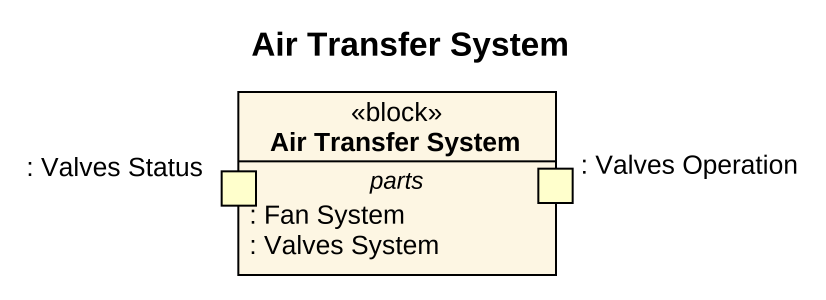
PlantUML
@startuml
title Air Transfer System
hide circle
hide empty members
class "Air Transfer System" as Air_Transfer_System <<block>> {
  -- parts --
  : Fan System
  : Valves System
  -- ports --
  : Valves Status
  : Valves Operation
}
@enduml
